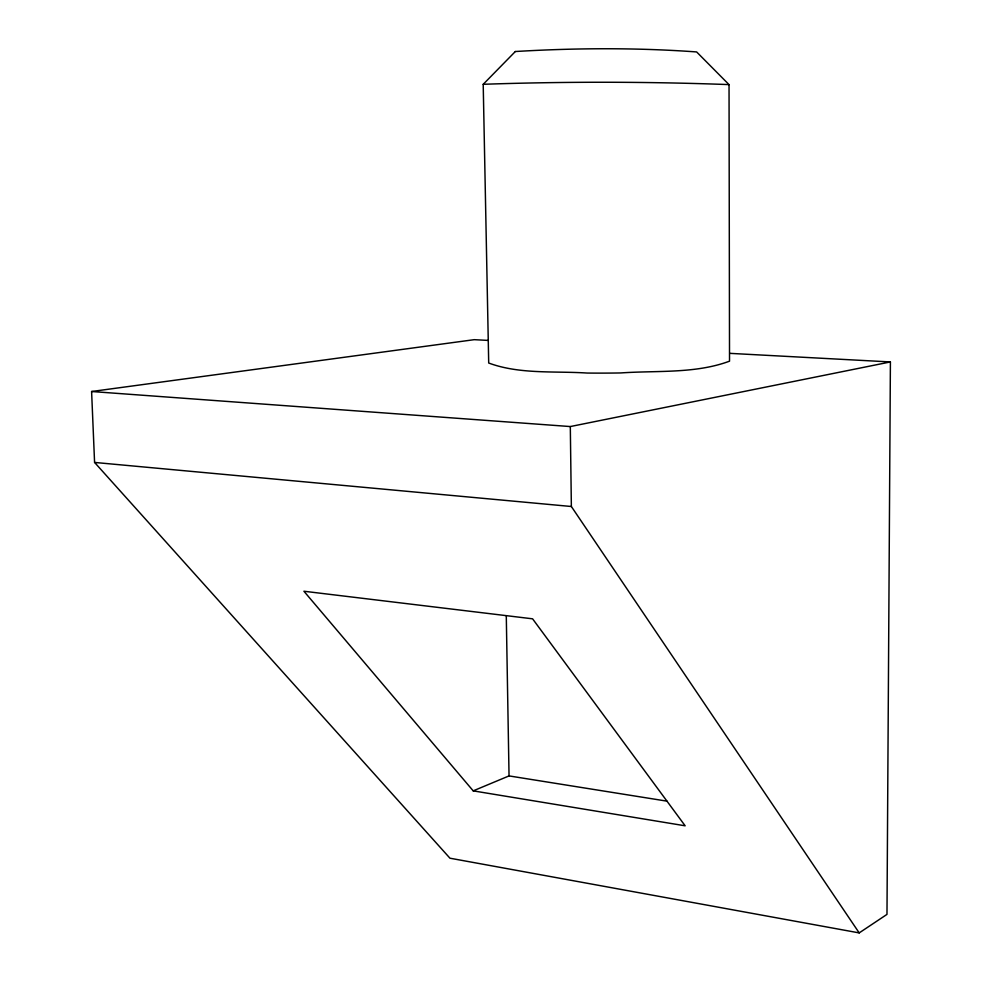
<?xml version="1.0" encoding="UTF-8"?>
<svg xmlns="http://www.w3.org/2000/svg" width="982" height="982" viewBox="0 0 982 982"><rect width="100%" height="100%" fill="white"/><g stroke="black" fill="none" stroke-linecap="round" stroke-linejoin="round"><path stroke-width="1.47" d="M729.982 353.36L890.404 361.941L886.979 914.389L859.201 932.9L449.952 858.207L94.579 462.436L91.596 391.511L474.245 339.674L487.845 340.398M473.201 790.866L685.141 825.801L532.588 618.82L303.917 591.238L473.201 790.866L509.044 775.915L666.974 801.152M91.596 391.511L570.309 426.556L890.404 361.941M94.579 462.436L571.364 506.503L859.201 932.9M506.282 615.64L509.044 775.915M483.205 84.329L488.705 363.021C519.687 374.523 554.597 370.914 587.199 373.05A1202.054 1202.054 0 0 0 620.808 372.939C656.823 370.41 695.354 373.921 729.528 361.167L729.037 84.624M570.309 426.556L571.364 506.503M515.341 51.518L483.218 84.292C565.031 81.481 647.212 81.58 729.012 84.599L696.631 51.936C636.532 47.59 575.477 47.934 515.341 51.518"/></g></svg>
